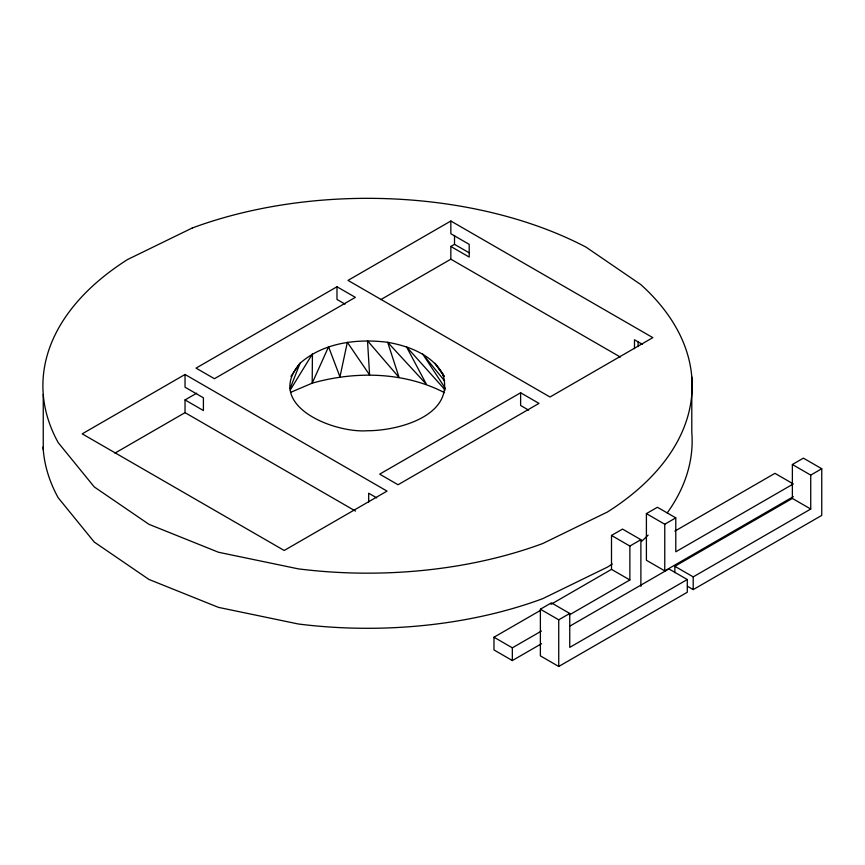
<?xml version="1.0" encoding="UTF-8"?>
<svg xmlns="http://www.w3.org/2000/svg" width="865" height="865" viewBox="0 0 865 865"><rect width="100%" height="100%" fill="white"/><g stroke="black" fill="none" stroke-linecap="round" stroke-linejoin="round"><path stroke-width="1.3" d="M290.175 388.374L300.047 363.257C323.694 342.389 357.45 338.507 387.682 342.302C409.675 346.205 433.56 355.245 444.123 376.448M290.272 390.007L312.427 353.947L312.189 383.163L290.597 392.364M290.921 376.34L300.047 363.257C263.717 405.588 333.922 433.322 367.517 430.727C398.084 430.813 455.714 415.676 442.772 374.102M185.034 374.48L82.207 433.852L284.207 550.475L387.033 491.104L185.034 374.48L185.034 387.206L203.405 397.803L203.405 410.529L185.034 399.922L185.034 412.648L355.515 511.074M336.982 286.758L196.052 368.122L214.423 378.719L355.353 297.355L336.982 286.758L336.982 299.474L345.016 304.112M450.838 221.018L348 280.39L549.999 397.013L652.837 337.642L450.838 221.018L450.838 233.745L469.198 244.352L469.198 257.067L450.838 246.471L450.838 259.186L620.335 357.05M185.034 399.922L196.679 393.207M450.838 246.471L454.514 244.352L469.436 252.958M114.926 453.13L185.034 412.648M380.719 299.668L450.838 259.186M520.622 392.775L379.692 474.139L398.051 484.746L538.982 403.382L520.622 392.775L520.622 405.501L528.656 410.14M793.313 496.661L664.763 570.878L646.404 560.271L646.404 513.626L657.422 507.268L675.781 517.865L675.781 551.794L793.313 483.946L774.943 473.339L674.873 531.11M550.994 604.311L611.501 569.375L611.501 535.446L622.519 529.088L640.889 539.684L640.889 586.34M646.404 513.626L664.763 524.233L675.781 517.865M611.501 535.446L629.871 546.053L640.889 539.684M540.376 609.22L551.394 602.851L569.754 613.458L569.754 647.388L687.286 579.528L687.286 592.255L558.736 666.472L540.376 655.865L540.376 609.22L558.736 619.816L569.754 613.458M674.841 572.641L674.841 566.283L792.372 498.424L792.372 464.505L803.39 458.136L821.75 468.743L821.75 515.389L693.2 589.606L687.47 586.297M541.555 643.69L512.34 660.557L493.98 649.95L493.98 637.224L540.528 610.355M792.372 464.505L810.732 475.101L821.75 468.743M493.98 637.224L512.34 647.831L541.436 631.039M569.365 614.907L629.871 579.972L629.871 546.053M570.013 626.033L668.926 568.932L687.286 579.528M674.841 566.283L693.2 576.879L810.732 509.031L810.732 475.101M444.524 392.667C404.042 371.755 355.45 370.901 312.189 383.163L328.57 346.789L339.956 376.859L347.352 342.302L369.593 374.923L367.517 340.767L399.089 377.475L387.682 342.302L426.445 384.352L406.474 346.789L445.259 390.05M642.511 344.4L634.477 339.761L634.477 348.671M792.372 498.424L810.732 509.031M611.501 569.375L629.871 579.972M376.707 497.862L368.674 493.223L368.674 502.132M444.632 380.924L422.607 353.947L445.367 388.417M443.507 375.226L434.987 363.257L444.296 376.48M693.2 576.879L693.2 589.606M691.795 376.999L691.795 432.132A324.624 187.424 0 0 1 667.25 512.848M664.763 524.233L664.763 570.878M638.143 341.459L638.143 346.551M558.736 619.816L558.736 666.472M512.34 647.831L512.34 660.557M454.514 235.442L454.514 244.352M43.25 394.494L43.25 449.627M648.134 535.1A324.624 187.424 0 0 1 641.549 541.36M612.29 563.991A324.624 187.424 0 0 1 607.522 567.072L542.777 598.645A324.624 187.424 0 0 1 298.22 623.979L218.499 607.381L148.942 579.442L94.263 542.063L58.215 497.786A324.624 187.424 0 0 1 43.066 447M192.268 227.992L127.512 259.554A324.624 187.424 0 0 0 58.215 442.653L94.263 486.93L148.942 524.309L218.499 552.259L298.22 568.846A324.624 187.424 0 0 0 542.777 543.512L607.522 511.95A324.624 187.424 0 0 0 640.77 284.563L586.102 247.185A324.624 187.424 0 0 0 192.268 227.992"/></g></svg>
